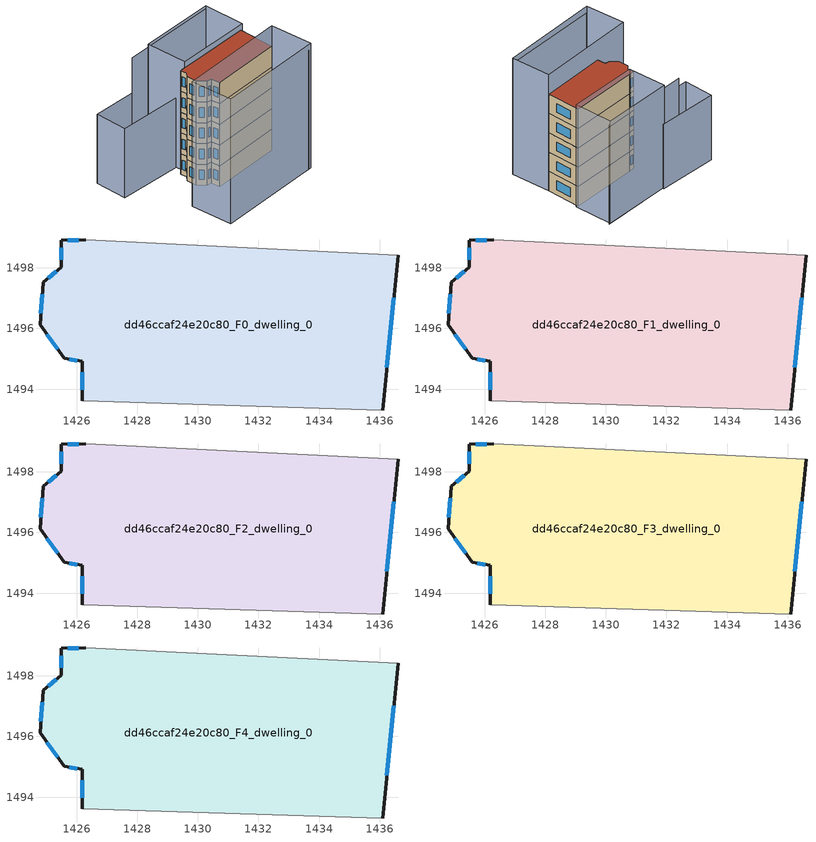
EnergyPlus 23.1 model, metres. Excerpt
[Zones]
dd46ccaf24e20c80_F0_dwelling_0
 floor ground (EU_floor_Construction): 1436.6,1498.42 1436.1,1493.31 1426.19,1493.61 1426.19,1494.92 1425.59,1495.01 1424.79,1496.12 1424.89,1497.52 1425.49,1498.02 1425.49,1498.92 1426.3,1498.92 z0
 wall outside (EU_wall_Construction): 1426.3,1498.92 1425.49,1498.92 1425.49,1498.02 1424.89,1497.52 1424.79,1496.12 1425.59,1495.01 1426.19,1494.92 1426.19,1493.61 / 1436.1,1493.31 1436.6,1498.42 z0:3
 wall adiabatic (EU_wall_Construction): 1436.6,1498.42 1426.3,1498.92 / 1426.19,1493.61 1436.1,1493.31 z0:3
 window (EU_Window_Construction): 1425.76,1494.99 1426.03,1494.94 / 1425.01,1495.81 1425.37,1495.32 / 1424.87,1497.13 1424.82,1496.5 / 1425.33,1497.88 1425.06,1497.65 / 1425.49,1498.67 1425.49,1498.27 / 1426.07,1498.92 1425.71,1498.92 / 1436.24,1494.72 1436.46,1497.01 / 1426.19,1494.56 1426.19,1493.97 z0.83:2.17
dd46ccaf24e20c80_F1_dwelling_0
 floor to dd46ccaf24e20c80_F0_dwelling_0 (EU_floor_Construction): 1436.6,1498.42 1436.1,1493.31 1426.19,1493.61 1426.19,1494.92 1425.59,1495.01 1424.79,1496.12 1424.89,1497.52 1425.49,1498.02 1425.49,1498.92 1426.29,1498.92 z3
 wall outside (EU_wall_Construction): 1426.3,1498.92 1425.49,1498.92 1425.49,1498.02 1424.89,1497.52 1424.79,1496.12 1425.59,1495.01 1426.19,1494.92 1426.19,1493.61 / 1436.1,1493.31 1436.6,1498.42 z3:6
 wall adiabatic (EU_wall_Construction): 1436.6,1498.42 1426.3,1498.92 / 1426.19,1493.61 1436.1,1493.31 z3:6
 window (EU_Window_Construction): 1425.76,1494.99 1426.03,1494.94 / 1425.01,1495.81 1425.37,1495.32 / 1424.87,1497.13 1424.82,1496.5 / 1425.33,1497.88 1425.06,1497.65 / 1425.49,1498.67 1425.49,1498.27 / 1426.07,1498.92 1425.71,1498.92 / 1436.24,1494.72 1436.46,1497.01 / 1426.19,1494.56 1426.19,1493.97 z3.83:5.17
dd46ccaf24e20c80_F2_dwelling_0
 floor to dd46ccaf24e20c80_F1_dwelling_0 (EU_floor_Construction): 1436.6,1498.42 1436.1,1493.31 1426.19,1493.61 1426.19,1494.92 1425.59,1495.01 1424.79,1496.12 1424.89,1497.52 1425.49,1498.02 1425.49,1498.92 1426.29,1498.92 z6
 wall outside (EU_wall_Construction): 1426.3,1498.92 1425.49,1498.92 1425.49,1498.02 1424.89,1497.52 1424.79,1496.12 1425.59,1495.01 1426.19,1494.92 1426.19,1493.61 / 1436.1,1493.31 1436.6,1498.42 z6:9
 wall adiabatic (EU_wall_Construction): 1436.6,1498.42 1426.3,1498.92 / 1426.19,1493.61 1436.1,1493.31 z6:9
 window (EU_Window_Construction): 1425.76,1494.99 1426.03,1494.94 / 1425.01,1495.81 1425.37,1495.32 / 1424.87,1497.13 1424.82,1496.5 / 1425.33,1497.88 1425.06,1497.65 / 1425.49,1498.67 1425.49,1498.27 / 1426.07,1498.92 1425.71,1498.92 / 1436.24,1494.72 1436.46,1497.01 / 1426.19,1494.56 1426.19,1493.97 z6.83:8.17
dd46ccaf24e20c80_F3_dwelling_0
 floor to dd46ccaf24e20c80_F2_dwelling_0 (EU_floor_Construction): 1436.6,1498.42 1436.1,1493.31 1426.19,1493.61 1426.19,1494.92 1425.59,1495.01 1424.79,1496.12 1424.89,1497.52 1425.49,1498.02 1425.49,1498.92 1426.29,1498.92 z9
 wall outside (EU_wall_Construction): 1426.3,1498.92 1425.49,1498.92 1425.49,1498.02 1424.89,1497.52 1424.79,1496.12 1425.59,1495.01 1426.19,1494.92 1426.19,1493.61 / 1436.1,1493.31 1436.6,1498.42 z9:12
 wall adiabatic (EU_wall_Construction): 1436.6,1498.42 1426.3,1498.92 / 1426.19,1493.61 1436.1,1493.31 z9:12
 window (EU_Window_Construction): 1425.76,1494.99 1426.03,1494.94 / 1425.01,1495.81 1425.37,1495.32 / 1424.87,1497.13 1424.82,1496.5 / 1425.33,1497.88 1425.06,1497.65 / 1425.49,1498.67 1425.49,1498.27 / 1426.07,1498.92 1425.71,1498.92 / 1436.24,1494.72 1436.46,1497.01 / 1426.19,1494.56 1426.19,1493.97 z9.83:11.17
dd46ccaf24e20c80_F4_dwelling_0
 floor to dd46ccaf24e20c80_F3_dwelling_0 (EU_floor_Construction): 1436.6,1498.42 1436.1,1493.31 1426.19,1493.61 1426.19,1494.92 1425.59,1495.01 1424.79,1496.12 1424.89,1497.52 1425.49,1498.02 1425.49,1498.92 1426.29,1498.92 z12
 wall outside (EU_wall_Construction): 1426.3,1498.92 1425.49,1498.92 1425.49,1498.02 1424.89,1497.52 1424.79,1496.12 1425.59,1495.01 1426.19,1494.92 1426.19,1493.61 / 1436.1,1493.31 1436.6,1498.42 z12:15
 wall adiabatic (EU_wall_Construction): 1436.6,1498.42 1426.3,1498.92 / 1426.19,1493.61 1436.1,1493.31 z12:15
 window (EU_Window_Construction): 1425.76,1494.99 1426.03,1494.94 / 1425.01,1495.81 1425.37,1495.32 / 1424.87,1497.13 1424.82,1496.5 / 1425.33,1497.88 1425.06,1497.65 / 1425.49,1498.67 1425.49,1498.27 / 1426.07,1498.92 1425.71,1498.92 / 1436.24,1494.72 1436.46,1497.01 / 1426.19,1494.56 1426.19,1493.97 z12.83:14.17
 roof outside (EU_roof_Construction): 1436.1,1493.31 1436.6,1498.42 1426.3,1498.92 1425.49,1498.92 1425.49,1498.02 1424.89,1497.52 1424.79,1496.12 1425.59,1495.01 1426.19,1494.92 1426.19,1493.61 z15
shading: 1421.19,1488.11 1435.5,1487.41 z0:17.2; 1420.91,1493.78 1436.1,1493.31 / 1436.1,1493.31 1435.92,1487.4 / 1435.92,1487.4 1420.73,1487.86 / 1420.73,1487.86 1420.91,1493.78 z0:18; 1426.61,1504.63 1437.2,1504.02 / 1437.2,1504.02 1436.88,1498.31 / 1436.88,1498.31 1426.28,1498.92 / 1426.28,1498.92 1426.61,1504.63 z0:15.8; 1426.38,1500.3 1417.52,1501.24 / 1417.52,1501.24 1417.99,1505.73 / 1417.99,1505.73 1426.86,1504.79 / 1426.86,1504.79 1426.38,1500.3 z0:10; 1437.47,1504 1423.68,1504.8 z0:15.4
[Building]
EU S2 Campaign: North Axis=0; Terrain=City; Solar Distribution=FullExterior
[Site:Location]
Lyon-Bron: Latitude=45.75; Longitude=5; Time Zone=1; Elevation=198
[SizingPeriod:WeatherFileDays]
AnnualSizingPeriod: Begin Month=1; Begin Day of Month=1; End Month=12; End Day of Month=31; Day of Week for Start Day=Monday; Use Weather File Daylight Saving Period=No; Use Weather File Rain and Snow Indicators=No
[MATERIAL]
EU_InternalMass_Material: Roughness=MediumRough; Thickness=0.1; Conductivity=1; Density=1800; Specific Heat=900; Thermal Absorptance=0.9; Solar Absorptance=0.7; Visible Absorptance=0.7
[MATERIAL:NOMASS] Roughness=MediumRough; Thermal Absorptance=0.9; Solar Absorptance=0.7; Visible Absorptance=0.7
Name | Thermal Resistance
EU_wall_NoMass | 0.87146
EU_roof_NoMass | 0.842276
EU_floor_NoMass | 0.496999
[WINDOWMATERIAL:SIMPLEGLAZINGSYSTEM]
EU_Window_SimpleGlazing: UFactor=2.2525; Solar Heat Gain Coefficient=0.76; Visible Transmittance=0.76
[CONSTRUCTION]
EU_wall_Construction: EU_wall_NoMass
EU_roof_Construction: EU_roof_NoMass
EU_floor_Construction: EU_floor_NoMass
EU_Window_Construction: EU_Window_SimpleGlazing
EU_InternalMass_Construction: EU_InternalMass_Material
[ZONE] Type=1; Multiplier=1; Ceiling Height=autocalculate; Floor Area=autocalculate; Part of Total Floor Area=Yes
Name | Volume
dd46ccaf24e20c80_F0_dwelling_0 | 171.438
dd46ccaf24e20c80_F1_dwelling_0; dd46ccaf24e20c80_F2_dwelling_0; dd46ccaf24e20c80_F3_dwelling_0; dd46ccaf24e20c80_F4_dwelling_0 | 171.439
[INTERNALMASS] Construction=EU_InternalMass_Construction; Surface Area=57.1465
Name | Zone or ZoneList
dd46ccaf24e20c80_F0_dwelling_0_EU_InternalMass | dd46ccaf24e20c80_F0_dwelling_0
dd46ccaf24e20c80_F1_dwelling_0_EU_InternalMass | dd46ccaf24e20c80_F1_dwelling_0
dd46ccaf24e20c80_F2_dwelling_0_EU_InternalMass | dd46ccaf24e20c80_F2_dwelling_0
dd46ccaf24e20c80_F3_dwelling_0_EU_InternalMass | dd46ccaf24e20c80_F3_dwelling_0
dd46ccaf24e20c80_F4_dwelling_0_EU_InternalMass | dd46ccaf24e20c80_F4_dwelling_0
[OTHEREQUIPMENT] Fuel Type=Electricity; Design Level Calculation Method=Watts/Area; Power per Zone Floor Area=1; Fraction Latent=0; Fraction Radiant=0; Fraction Lost=0; Carbon Dioxide Generation Rate=0; EndUse Subcategory=EU_Step8_InternalGains
Name | Zone or ZoneList or Space or SpaceList | Schedule
EU_Step8_InternalGain_dd46ccaf24e20c80_F0_dwelling_0_f000 | dd46ccaf24e20c80_F0_dwelling_0 | EU_Step8_GainSchedule_dd46ccaf24e20c80_F0_dwelling_0_f000
EU_Step8_InternalGain_dd46ccaf24e20c80_F1_dwelling_0_f000 | dd46ccaf24e20c80_F1_dwelling_0 | EU_Step8_GainSchedule_dd46ccaf24e20c80_F1_dwelling_0_f000
EU_Step8_InternalGain_dd46ccaf24e20c80_F2_dwelling_0_f000 | dd46ccaf24e20c80_F2_dwelling_0 | EU_Step8_GainSchedule_dd46ccaf24e20c80_F2_dwelling_0_f000
EU_Step8_InternalGain_dd46ccaf24e20c80_F3_dwelling_0_f000 | dd46ccaf24e20c80_F3_dwelling_0 | EU_Step8_GainSchedule_dd46ccaf24e20c80_F3_dwelling_0_f000
EU_Step8_InternalGain_dd46ccaf24e20c80_F4_dwelling_0_f000 | dd46ccaf24e20c80_F4_dwelling_0 | EU_Step8_GainSchedule_dd46ccaf24e20c80_F4_dwelling_0_f000
[ZONEVENTILATION:DESIGNFLOWRATE] Schedule=EU_AlwaysOn; Design Flow Rate Calculation Method=AirChanges/Hour; Air Changes per Hour=0.425; Ventilation Type=Natural; Fan Pressure Rise=0; Fan Total Efficiency=1; Constant Term Coefficient=1; Temperature Term Coefficient=0; Velocity Term Coefficient=0; Velocity Squared Term Coefficient=0; Minimum Indoor Temperature=-100; Maximum Indoor Temperature=100; Delta Temperature=-100; Minimum Outdoor Temperature=-100; Maximum Outdoor Temperature=100; Maximum Wind Speed=40
Name | Zone or ZoneList or Space or SpaceList
EU_ConstantAir_dd46ccaf24e20c80_F0_dwelling_0 | dd46ccaf24e20c80_F0_dwelling_0
EU_ConstantAir_dd46ccaf24e20c80_F1_dwelling_0 | dd46ccaf24e20c80_F1_dwelling_0
EU_ConstantAir_dd46ccaf24e20c80_F2_dwelling_0 | dd46ccaf24e20c80_F2_dwelling_0
EU_ConstantAir_dd46ccaf24e20c80_F3_dwelling_0 | dd46ccaf24e20c80_F3_dwelling_0
EU_ConstantAir_dd46ccaf24e20c80_F4_dwelling_0 | dd46ccaf24e20c80_F4_dwelling_0
[HVACTEMPLATE:THERMOSTAT] Constant Heating Setpoint=20; Constant Cooling Setpoint=50
EU_HeatOnly_dd46ccaf24e20c80_F0_dwelling_0; EU_HeatOnly_dd46ccaf24e20c80_F1_dwelling_0; EU_HeatOnly_dd46ccaf24e20c80_F2_dwelling_0; EU_HeatOnly_dd46ccaf24e20c80_F3_dwelling_0; EU_HeatOnly_dd46ccaf24e20c80_F4_dwelling_0
[HVACTEMPLATE:ZONE:IDEALLOADSAIRSYSTEM] System Availability Schedule=EU_AlwaysOn; Maximum Heating Supply Air Temperature=50; Minimum Cooling Supply Air Temperature=13; Maximum Heating Supply Air Humidity Ratio=0.0156; Minimum Cooling Supply Air Humidity Ratio=0.0077; Heating Limit=NoLimit; Cooling Limit=NoLimit; Heating Availability Schedule=EU_AlwaysOn; Cooling Availability Schedule=EU_CoolingOff; Dehumidification Control Type=ConstantSensibleHeatRatio; Cooling Sensible Heat Ratio=0.7; Dehumidification Setpoint=60; Humidification Control Type=None; Humidification Setpoint=30; Outdoor Air Method=None; Outdoor Air Flow Rate per Person=0.00944; Outdoor Air Flow Rate per Zone Floor Area=0; Outdoor Air Flow Rate per Zone=0; Demand Controlled Ventilation Type=None; Outdoor Air Economizer Type=NoEconomizer; Heat Recovery Type=None; Sensible Heat Recovery Effectiveness=0.7; Latent Heat Recovery Effectiveness=0.65
Name | Template Thermostat
dd46ccaf24e20c80_F0_dwelling_0 | EU_HeatOnly_dd46ccaf24e20c80_F0_dwelling_0
dd46ccaf24e20c80_F1_dwelling_0 | EU_HeatOnly_dd46ccaf24e20c80_F1_dwelling_0
dd46ccaf24e20c80_F2_dwelling_0 | EU_HeatOnly_dd46ccaf24e20c80_F2_dwelling_0
dd46ccaf24e20c80_F3_dwelling_0 | EU_HeatOnly_dd46ccaf24e20c80_F3_dwelling_0
dd46ccaf24e20c80_F4_dwelling_0 | EU_HeatOnly_dd46ccaf24e20c80_F4_dwelling_0
[SIZING:ZONE] Zone Cooling Design Supply Air Temperature Input Method=SupplyAirTemperature; Zone Cooling Design Supply Air Temperature=13; Zone Heating Design Supply Air Temperature Input Method=SupplyAirTemperature; Zone Heating Design Supply Air Temperature=50; Zone Cooling Design Supply Air Humidity Ratio=0.008; Zone Heating Design Supply Air Humidity Ratio=0.008; Cooling Design Air Flow Method=DesignDay; Cooling Design Air Flow Rate=0; Cooling Minimum Air Flow per Zone Floor Area=0.000762; Cooling Minimum Air Flow=0; Cooling Minimum Air Flow Fraction=0.2; Heating Design Air Flow Method=DesignDay; Heating Design Air Flow Rate=0; Heating Maximum Air Flow per Zone Floor Area=0.002032; Heating Maximum Air Flow=0.141576; Heating Maximum Air Flow Fraction=0.3; Account for Dedicated Outdoor Air System=No; Dedicated Outdoor Air System Control Strategy=NeutralSupplyAir; Dedicated Outdoor Air Low Setpoint Temperature for Design=autosize; Dedicated Outdoor Air High Setpoint Temperature for Design=autosize; Zone Load Sizing Method=Sensible Load Only No Latent Load; Zone Latent Cooling Design Supply Air Humidity Ratio Input Method=HumidityRatioDifference; Zone Cooling Design Supply Air Humidity Ratio Difference=0.005; Zone Latent Heating Design Supply Air Humidity Ratio Input Method=HumidityRatioDifference; Zone Humidification Design Supply Air Humidity Ratio Difference=0.005
dd46ccaf24e20c80_F0_dwelling_0; dd46ccaf24e20c80_F1_dwelling_0; dd46ccaf24e20c80_F2_dwelling_0; dd46ccaf24e20c80_F3_dwelling_0; dd46ccaf24e20c80_F4_dwelling_0
[SCHEDULE:CONSTANT]
Name | Hourly Value
EU_AlwaysOn | 1
EU_CoolingOff | 0
[SCHEDULE:FILE] Column Number=1; Rows to Skip at Top=0; Number of Hours of Data=8760; Column Separator=Comma; Interpolate to Timestep=No; Minutes per Item=60; Adjust Schedule for Daylight Savings=Yes
Name | File
EU_Step8_GainSchedule_dd46ccaf24e20c80_F0_dwelling_0_f000 | ../../schedules/dd46ccaf24e20c80/dd46ccaf24e20c80_F0_dwelling_0_f000_gain.csv
EU_Step8_GainSchedule_dd46ccaf24e20c80_F1_dwelling_0_f000 | ../../schedules/dd46ccaf24e20c80/dd46ccaf24e20c80_F1_dwelling_0_f000_gain.csv
EU_Step8_GainSchedule_dd46ccaf24e20c80_F2_dwelling_0_f000 | ../../schedules/dd46ccaf24e20c80/dd46ccaf24e20c80_F2_dwelling_0_f000_gain.csv
EU_Step8_GainSchedule_dd46ccaf24e20c80_F3_dwelling_0_f000 | ../../schedules/dd46ccaf24e20c80/dd46ccaf24e20c80_F3_dwelling_0_f000_gain.csv
EU_Step8_GainSchedule_dd46ccaf24e20c80_F4_dwelling_0_f000 | ../../schedules/dd46ccaf24e20c80/dd46ccaf24e20c80_F4_dwelling_0_f000_gain.csv
